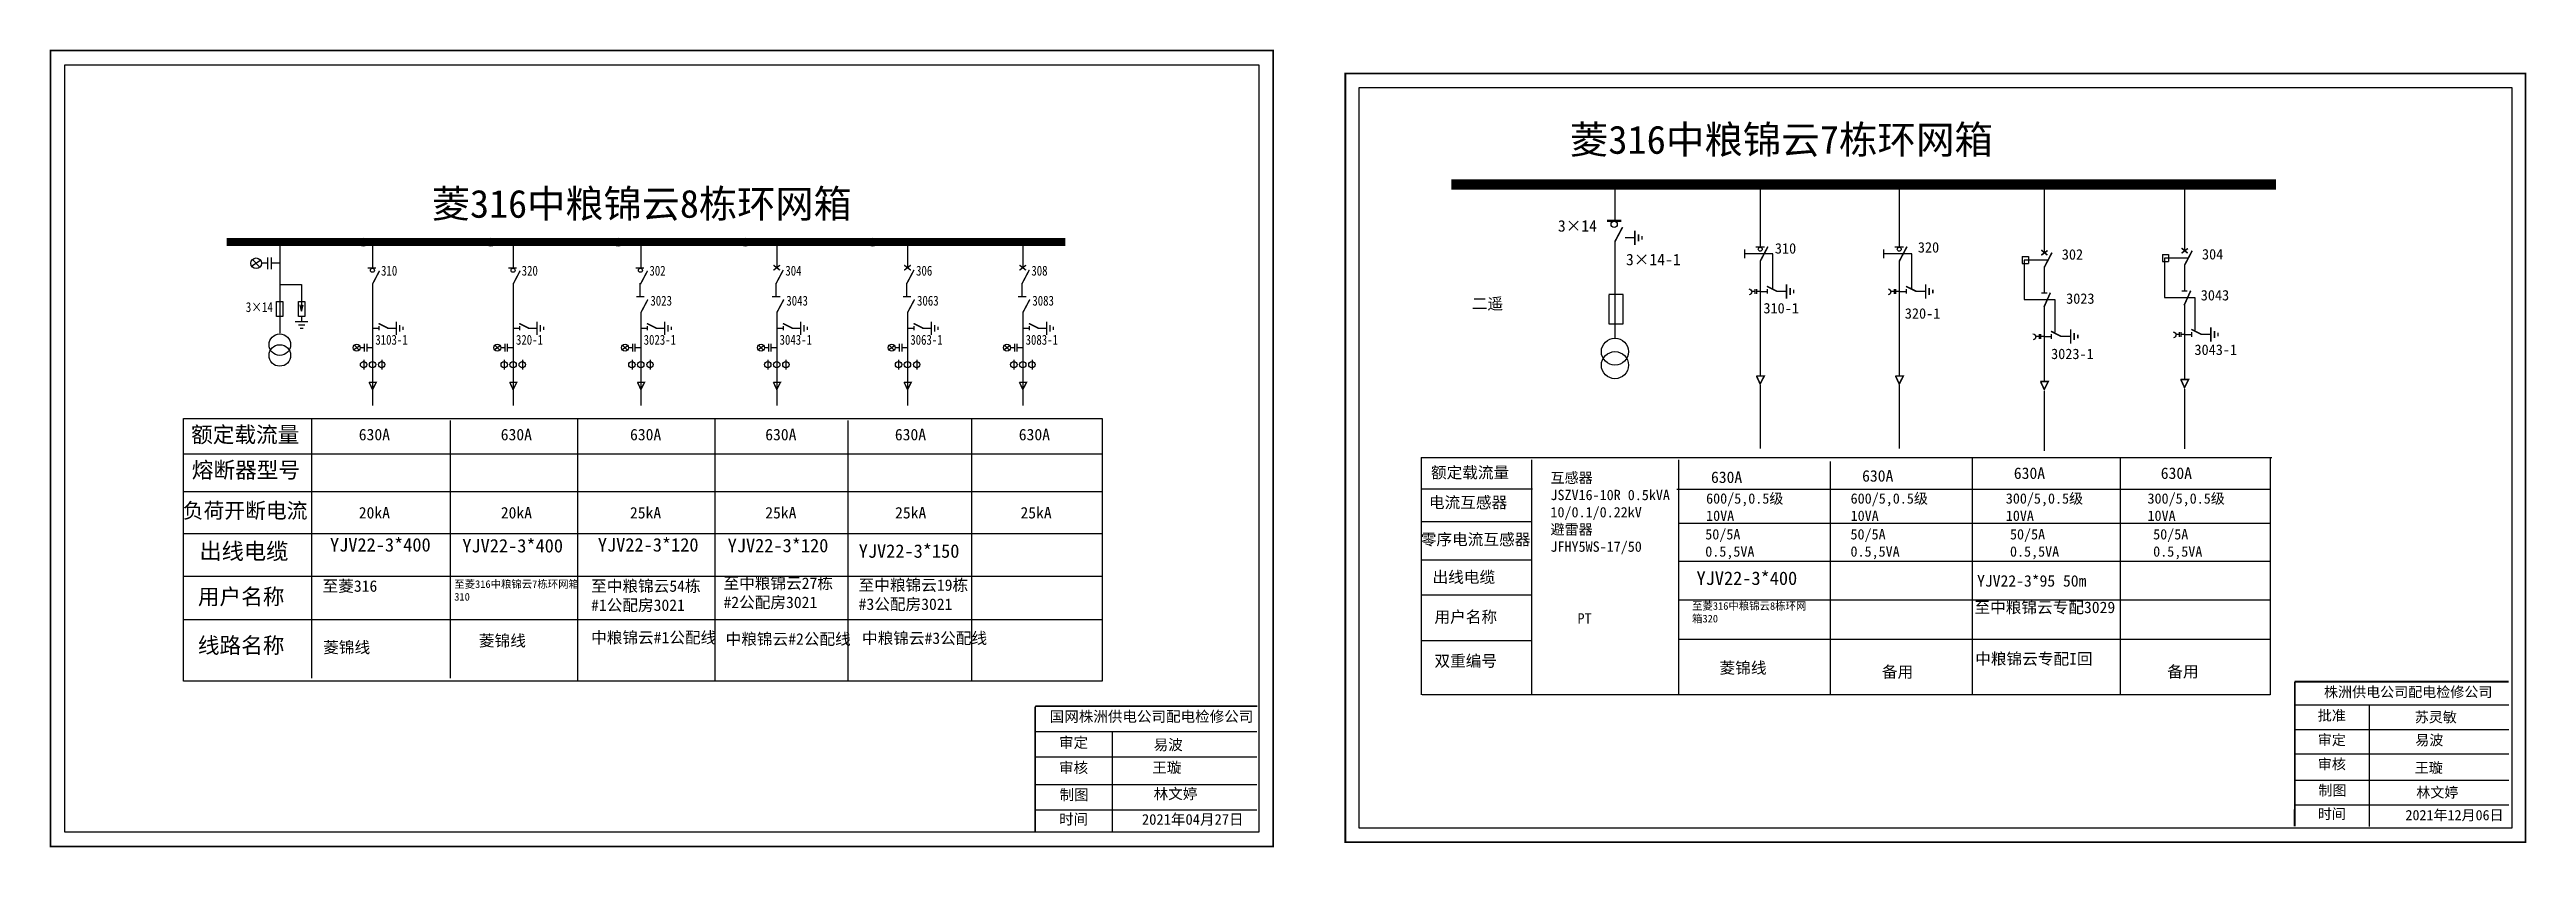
# Model space of a CAD drawing. Header units: millimetres. Extents: x 1328 to 1714, y 1533 to 1657.
import ezdxf

# ---------------------------------------------------------------- set-up
doc = ezdxf.new("R2010")
doc.units = ezdxf.units.MM
doc.linetypes.add('ACAD_ISO02W100', pattern=[15, 12, -3])
doc.linetypes.add('CENTER', pattern=[50.8, 31.75, -6.35, 6.35, -6.35])
doc.layers.add('1', color=7, linetype='Continuous')
doc.layers.add('2', color=7, linetype='Continuous')
doc.styles.add('HZ', font='simkai_0.ttf')
doc.styles.add('STYLE1', font='txt.shx', dxfattribs={"height": 2.6})
doc.styles.add('字体', font='simkai_0.ttf', dxfattribs={"height": 2.5})
doc.styles.add('宋体_txtstyle_0.00_0_0', font='')
doc.styles.add('宋体_txtstyle_1.62_0_0', font='', dxfattribs={"height": 1.624467})
doc.styles.add('宋体_txtstyle_1.79_0_0', font='', dxfattribs={"height": 1.786914})
doc.styles.add('道路名', font='simhei.ttf', dxfattribs={"width": 0.8})
doc.styles.get('宋体_txtstyle_0.00_0_0').set_extended_font_data('宋体')
doc.styles.get('宋体_txtstyle_1.62_0_0').set_extended_font_data('宋体')
doc.styles.get('宋体_txtstyle_1.79_0_0').set_extended_font_data('宋体')

# ---------------------------------------------------------------- blocks, each defined once
blk = doc.blocks.new('JD')
for points in [[(-2, 0.2), (-2, -0.2), (2, 0.2), (2, -0.2)], [(1, -1.2), (1, -0.8), (-1, -1.2), (-1, -0.8)], [(-0.5, -1.8), (-0.5, -2.2), (0.5, -1.8), (0.5, -2.2)]]:
    blk.add_trace(points)

msp = doc.modelspace()

# ---------------------------------------------------------------- linework, layer by layer
at = {"color": 0}
for p, q in [((1571.99, 1635.62), (1571.99, 1630.32)), ((1594.64, 1636.04), (1594.64, 1626.2)), ((1616.29, 1636.04), (1616.29, 1626.2)), ((1638.86, 1635.59), (1638.86, 1625.26)), ((1660.69, 1635.9), (1660.69, 1625.56)), ((1573.6, 1627.64), (1575.11, 1627.64)), ((1378.61, 1626.4), (1378.61, 1622.95)), ((1400.5, 1626.4), (1400.5, 1622.95)), ((1420.38, 1626.4), (1420.38, 1622.95)), ((1441.54, 1626.4), (1441.54, 1622.95)), ((1461.89, 1626.4), (1461.89, 1622.95)), ((1479.84, 1626.4), (1479.84, 1622.95)), ((1572.01, 1627.05), (1572.01, 1612.03)), ((1594.64, 1624.01), (1594.64, 1606.13)), ((1616.29, 1624.01), (1616.29, 1606.13)), ((1635.43, 1624.7), (1636.39, 1624.7)), ((1635.43, 1624.7), (1635.43, 1623.63)), ((1635.43, 1623.63), (1636.39, 1623.63)), ((1636.39, 1624.7), (1636.39, 1623.63)), ((1657.26, 1625.01), (1658.23, 1625.01)), ((1657.26, 1625.01), (1657.26, 1623.93)), ((1657.26, 1623.93), (1658.23, 1623.93)), ((1658.23, 1625.01), (1658.23, 1623.93)), ((1378.61, 1620.45), (1378.61, 1605.17)), ((1400.5, 1620.45), (1400.5, 1605.17)), ((1638.86, 1623.06), (1638.86, 1619.08)), ((1660.69, 1623.37), (1660.69, 1619.38)), ((1420.38, 1615.94), (1420.38, 1605.17)), ((1441.54, 1615.94), (1441.54, 1605.17)), ((1461.89, 1615.94), (1461.89, 1605.17)), ((1479.84, 1615.94), (1479.84, 1605.17)), ((1594.64, 1619.26), (1595.75, 1619.26)), ((1597.2, 1619.29), (1598.72, 1619.29)), ((1616.29, 1619.26), (1617.4, 1619.26)), ((1618.86, 1619.29), (1620.37, 1619.29)), ((1638.86, 1617.08), (1638.86, 1605.32)), ((1660.69, 1617.39), (1660.69, 1605.62)), ((1378.61, 1613.54), (1379.62, 1613.54)), ((1380.94, 1613.56), (1382.32, 1613.56)), ((1400.5, 1613.54), (1401.51, 1613.54)), ((1402.83, 1613.56), (1404.21, 1613.56)), ((1420.38, 1613.54), (1421.39, 1613.54)), ((1422.71, 1613.56), (1424.09, 1613.56)), ((1441.54, 1613.54), (1442.55, 1613.54)), ((1443.87, 1613.56), (1445.25, 1613.56)), ((1461.89, 1613.54), (1462.9, 1613.54)), ((1464.23, 1613.56), (1465.6, 1613.56)), ((1479.84, 1613.54), (1480.85, 1613.54)), ((1482.17, 1613.56), (1483.55, 1613.56)), ((1638.86, 1612.25), (1639.97, 1612.25)), ((1641.42, 1612.28), (1642.94, 1612.28)), ((1660.69, 1612.56), (1661.81, 1612.56)), ((1663.26, 1612.59), (1664.78, 1612.59)), ((1559.2, 1588.46), (1541.96, 1588.46)), ((1559.13, 1583.39), (1541.89, 1583.39)), ((1559.13, 1577.41), (1541.89, 1577.41)), ((1559.07, 1571.95), (1541.83, 1571.95)), ((1559.13, 1564.85), (1541.89, 1564.85))]:
    msp.add_line(p, q, dxfattribs=at)
at = {"color": 0, "linetype": 'ACAD_ISO02W100'}
for p, q in [((1639.34, 1624.14), (1635.73, 1624.14)), ((1635.73, 1624.14), (1635.73, 1618)), ((1661.18, 1624.45), (1657.57, 1624.45)), ((1657.57, 1624.45), (1657.57, 1618.31)), ((1635.73, 1618), (1640.49, 1618)), ((1640.49, 1618), (1640.49, 1612.94)), ((1657.57, 1618.31), (1662.33, 1618.31)), ((1662.33, 1618.31), (1662.33, 1613.25))]:
    msp.add_line(p, q, dxfattribs=at)
at = {"color": 0, "linetype": 'CENTER'}
for p, q in [((1378.61, 1605.18), (1378.61, 1601.52)), ((1400.5, 1605.18), (1400.5, 1601.52)), ((1420.39, 1605.18), (1420.39, 1601.52)), ((1441.55, 1605.18), (1441.55, 1601.52)), ((1461.9, 1605.18), (1461.9, 1601.52)), ((1479.85, 1605.18), (1479.85, 1601.52)), ((1594.64, 1604.68), (1594.64, 1594.8)), ((1616.29, 1604.68), (1616.29, 1594.8)), ((1638.86, 1603.73), (1638.86, 1594.45)), ((1660.7, 1604.04), (1660.7, 1594.76))]:
    msp.add_line(p, q, dxfattribs=at)
at = {"color": 0, "linetype": 'Continuous'}
for p, q in [((1349.2, 1599.46), (1492.18, 1599.46)), ((1390.69, 1599.16), (1390.69, 1559.03)), ((1410.54, 1599.39), (1410.54, 1558.6)), ((1431.88, 1599.39), (1431.88, 1558.6)), ((1452.61, 1599.15), (1452.61, 1558.59)), ((1471.85, 1599.46), (1471.85, 1558.59)), ((1492.18, 1599.46), (1492.18, 1558.59)), ((1541.85, 1593.43), (1674.28, 1593.43)), ((1541.92, 1556.47), (1541.92, 1593.43)), ((1559.04, 1593.03), (1559.04, 1556.48)), ((1581.93, 1593.03), (1581.93, 1556.48)), ((1605.51, 1592.78), (1605.51, 1556.5)), ((1627.65, 1593.36), (1627.65, 1556.48)), ((1650.68, 1593.36), (1650.68, 1556.48)), ((1674.02, 1593.33), (1674.02, 1556.46)), ((1581.65, 1588.49), (1674.02, 1588.49)), ((1581.93, 1583.18), (1674.02, 1583.18)), ((1581.93, 1577.25), (1674.02, 1577.25)), ((1581.93, 1571.24), (1674.02, 1571.24)), ((1581.93, 1565.13), (1674.02, 1565.13)), ((1481.78, 1554.67), (1516.29, 1554.67)), ((1674.02, 1556.47), (1542.04, 1556.47)), ((1677.87, 1554.88), (1711.18, 1554.88)), ((1689.43, 1554.88), (1689.43, 1535.94)), ((1481.78, 1550.73), (1516.29, 1550.73)), ((1493.76, 1550.71), (1493.76, 1535.05)), ((1677.87, 1551.08), (1711.18, 1551.08)), ((1481.78, 1546.8), (1516.29, 1546.8)), ((1677.87, 1547.29), (1711.18, 1547.29)), ((1481.78, 1542.51), (1516.29, 1542.51)), ((1677.87, 1543.15), (1711.18, 1543.15)), ((1481.78, 1538.58), (1516.29, 1538.58)), ((1677.87, 1539.35), (1711.18, 1539.35))]:
    msp.add_line(p, q, dxfattribs=at)
at = {"linetype": 'Continuous'}
for p, q in [((1349.2, 1558.59), (1349.2, 1599.46)), ((1369.1, 1599.45), (1369.1, 1559.05)), ((1349.2, 1594), (1492.18, 1594)), ((1349.2, 1588.13), (1492.18, 1588.13)), ((1349.2, 1581.57), (1492.18, 1581.57)), ((1349.2, 1574.93), (1492.18, 1574.93)), ((1349.2, 1568.17), (1492.18, 1568.17)), ((1492.18, 1558.59), (1349.2, 1558.59))]:
    msp.add_line(p, q, dxfattribs=at)
at = {"color": 0, "linetype": 'Continuous'}
for points, const_width in [([(1328.47, 1656.78), (1518.82, 1656.78), (1518.82, 1532.84), (1328.47, 1532.84)], 0.277), ([(1530.06, 1653.17), (1713.8, 1653.17), (1713.8, 1533.54), (1530.06, 1533.54)], 0.267)]:
    msp.add_lwpolyline(points, close=True, dxfattribs=dict(at, const_width=const_width))
for points in [[(1330.71, 1654.54), (1516.58, 1654.54), (1516.58, 1535.08), (1330.71, 1535.08)], [(1532.22, 1651.01), (1711.64, 1651.01), (1711.64, 1535.7), (1532.22, 1535.7)]]:
    msp.add_lwpolyline(points, close=True, dxfattribs=at)
at = {"color": 0}
for points, const_width in [([(1546.55, 1635.92), (1674.93, 1635.92)], 1.61), ([(1570.78, 1630.25), (1573.03, 1630.25)], 0.383), ([(1572.01, 1626.99), (1573.22, 1629.27)], 0.241), ([(1593.92, 1626.17), (1595.35, 1626.17)], 0.241), ([(1594.64, 1623.95), (1595.84, 1626.23)], 0.241), ([(1615.58, 1626.17), (1617, 1626.17)], 0.241), ([(1616.29, 1623.95), (1617.49, 1626.23)], 0.241), ([(1638.4, 1624.9), (1639.38, 1625.63)], 0.241), ([(1638.41, 1625.7), (1639.35, 1624.92)], 0.241), ([(1638.86, 1623), (1640.06, 1625.29)], 0.241), ([(1660.24, 1625.21), (1661.22, 1625.94)], 0.241), ([(1660.24, 1626.01), (1661.19, 1625.22)], 0.241), ([(1660.69, 1623.31), (1661.9, 1625.6)], 0.241), ([(1595.69, 1620.06), (1597.3, 1619.26)], 0.241), ([(1595.75, 1619.63), (1595.75, 1618.89)], 0.241), ([(1617.34, 1620.06), (1618.95, 1619.26)], 0.241), ([(1617.4, 1619.63), (1617.4, 1618.89)], 0.241), ([(1638.43, 1619.01), (1639.32, 1619.01)], 0.241), ([(1638.81, 1616.79), (1639.82, 1619.07)], 0.241), ([(1660.26, 1619.32), (1661.16, 1619.32)], 0.241), ([(1660.64, 1617.1), (1661.66, 1619.37)], 0.241), ([(1639.91, 1613.06), (1641.52, 1612.25)], 0.241), ([(1639.97, 1612.62), (1639.97, 1611.88)], 0.241), ([(1661.75, 1613.36), (1663.35, 1612.56)], 0.241), ([(1661.81, 1612.93), (1661.81, 1612.19)], 0.241), ([(1594.04, 1606.09), (1595.27, 1606.09), (1594.64, 1604.85), (1594.06, 1606.11)], 0.241), ([(1615.7, 1606.09), (1616.92, 1606.09), (1616.29, 1604.85), (1615.71, 1606.11)], 0.241), ([(1638.27, 1605.24), (1639.49, 1605.24), (1638.86, 1604), (1638.28, 1605.26)], 0.241), ([(1660.1, 1605.55), (1661.33, 1605.55), (1660.7, 1604.3), (1660.12, 1605.57)], 0.241)]:
    msp.add_lwpolyline(points, dxfattribs=dict(at, const_width=const_width))
for points, format in [([(1355.89, 1626.95, 1.23, 1.23, 0), (1486.49, 1626.96, 1.23, 1.23, 0)], "xyseb"), ([(1442.05, 1623.35, 0.219, 0.219, 0), (1441.03, 1622.56, 0.219, 0.219, 0)], "xyseb"), ([(1441.03, 1623.35, 0.219, 0.219, 0), (1442.05, 1622.56, 0.219, 0.219, 0)], "xyseb"), ([(1462.41, 1623.35, 0.219, 0.219, 0), (1461.38, 1622.56, 0.219, 0.219, 0)], "xyseb"), ([(1461.38, 1623.35, 0.219, 0.219, 0), (1462.41, 1622.56, 0.219, 0.219, 0)], "xyseb"), ([(1480.35, 1623.35, 0.219, 0.219, 0), (1479.33, 1622.56, 0.219, 0.219, 0)], "xyseb"), ([(1479.33, 1623.35, 0.219, 0.219, 0), (1480.35, 1622.56, 0.219, 0.219, 0)], "xyseb"), ([(1377.88, 1622.91, 0.219, 0.219, 0), (1379.17, 1622.91, 0.219, 0.219, 0)], "xyseb"), ([(1378.61, 1620.4, 0.219, 0.219, 0), (1379.7, 1622.48, 0.219, 0.219, 0)], "xyseb"), ([(1399.77, 1622.91, 0.219, 0.219, 0), (1401.06, 1622.91, 0.219, 0.219, 0)], "xyseb"), ([(1400.5, 1620.4, 0.219, 0.219, 0), (1401.59, 1622.48, 0.219, 0.219, 0)], "xyseb"), ([(1419.6, 1622.91, 0.219, 0.219, 0), (1420.9, 1622.91, 0.219, 0.219, 0)], "xyseb"), ([(1420.33, 1620.4, 0.219, 0.219, 0), (1421.43, 1622.48, 0.219, 0.219, 0)], "xyseb"), ([(1441.46, 1620.53, 0.219, 0.219, 0), (1442.56, 1622.61, 0.219, 0.219, 0)], "xyseb"), ([(1461.81, 1620.53, 0.219, 0.219, 0), (1462.91, 1622.61, 0.219, 0.219, 0)], "xyseb"), ([(1479.76, 1620.53, 0.219, 0.219, 0), (1480.86, 1622.61, 0.219, 0.219, 0)], "xyseb"), ([(1592.88, 1619.68, -0.877934), (1592.9, 1618.71)], "xyb"), ([(1614.54, 1619.68, -0.877934), (1614.56, 1618.71)], "xyb"), ([(1419.66, 1618.45, 0.219, 0.219, 0), (1420.95, 1618.45, 0.219, 0.219, 0)], "xyseb"), ([(1420.38, 1615.94, 0.219, 0.219, 0), (1421.48, 1618.01, 0.219, 0.219, 0)], "xyseb"), ([(1440.82, 1618.45, 0.219, 0.219, 0), (1442.11, 1618.45, 0.219, 0.219, 0)], "xyseb"), ([(1441.54, 1615.94, 0.219, 0.219, 0), (1442.64, 1618.01, 0.219, 0.219, 0)], "xyseb"), ([(1461.17, 1618.45, 0.219, 0.219, 0), (1462.46, 1618.45, 0.219, 0.219, 0)], "xyseb"), ([(1461.89, 1615.94, 0.219, 0.219, 0), (1462.99, 1618.01, 0.219, 0.219, 0)], "xyseb"), ([(1479.11, 1618.45, 0.219, 0.219, 0), (1480.41, 1618.45, 0.219, 0.219, 0)], "xyseb"), ([(1479.84, 1615.94, 0.219, 0.219, 0), (1480.94, 1618.01, 0.219, 0.219, 0)], "xyseb"), ([(1379.56, 1614.27, 0.219, 0.219, 0), (1381.03, 1613.54, 0.219, 0.219, 0)], "xyseb"), ([(1379.62, 1613.87, 0.219, 0.219, 0), (1379.62, 1613.2, 0.219, 0.219, 0)], "xyseb"), ([(1401.45, 1614.27, 0.219, 0.219, 0), (1402.91, 1613.54, 0.219, 0.219, 0)], "xyseb"), ([(1401.51, 1613.87, 0.219, 0.219, 0), (1401.51, 1613.2, 0.219, 0.219, 0)], "xyseb"), ([(1421.34, 1614.27, 0.219, 0.219, 0), (1422.8, 1613.54, 0.219, 0.219, 0)], "xyseb"), ([(1421.39, 1613.87, 0.219, 0.219, 0), (1421.39, 1613.2, 0.219, 0.219, 0)], "xyseb"), ([(1442.5, 1614.27, 0.219, 0.219, 0), (1443.96, 1613.54, 0.219, 0.219, 0)], "xyseb"), ([(1442.55, 1613.87, 0.219, 0.219, 0), (1442.55, 1613.2, 0.219, 0.219, 0)], "xyseb"), ([(1462.85, 1614.27, 0.219, 0.219, 0), (1464.31, 1613.54, 0.219, 0.219, 0)], "xyseb"), ([(1462.9, 1613.87, 0.219, 0.219, 0), (1462.9, 1613.2, 0.219, 0.219, 0)], "xyseb"), ([(1480.8, 1614.27, 0.219, 0.219, 0), (1482.26, 1613.54, 0.219, 0.219, 0)], "xyseb"), ([(1480.85, 1613.87, 0.219, 0.219, 0), (1480.85, 1613.2, 0.219, 0.219, 0)], "xyseb"), ([(1637.11, 1612.68, -0.877934), (1637.12, 1611.7)], "xyb"), ([(1658.94, 1612.98, -0.877934), (1658.96, 1612.01)], "xyb"), ([(1378.07, 1605.11, 0.219, 0.219, 0), (1379.19, 1605.11, 0.219, 0.219, 0), (1378.61, 1603.98, 0.219, 0.219, 0), (1378.08, 1605.13, 0.219, 0.219, 0)], "xyseb"), ([(1399.96, 1605.11, 0.219, 0.219, 0), (1401.07, 1605.11, 0.219, 0.219, 0), (1400.5, 1603.98, 0.219, 0.219, 0), (1399.97, 1605.13, 0.219, 0.219, 0)], "xyseb"), ([(1419.84, 1605.11, 0.219, 0.219, 0), (1420.96, 1605.11, 0.219, 0.219, 0), (1420.39, 1603.98, 0.219, 0.219, 0), (1419.86, 1605.13, 0.219, 0.219, 0)], "xyseb"), ([(1441, 1605.11, 0.219, 0.219, 0), (1442.12, 1605.11, 0.219, 0.219, 0), (1441.55, 1603.98, 0.219, 0.219, 0), (1441.02, 1605.13, 0.219, 0.219, 0)], "xyseb"), ([(1461.35, 1605.11, 0.219, 0.219, 0), (1462.47, 1605.11, 0.219, 0.219, 0), (1461.9, 1603.98, 0.219, 0.219, 0), (1461.37, 1605.13, 0.219, 0.219, 0)], "xyseb"), ([(1479.3, 1605.11, 0.219, 0.219, 0), (1480.42, 1605.11, 0.219, 0.219, 0), (1479.85, 1603.98, 0.219, 0.219, 0), (1479.32, 1605.13, 0.219, 0.219, 0)], "xyseb")]:
    msp.add_lwpolyline(points, format=format, dxfattribs=at)
for points in [[(1592.2, 1625.81), (1592.2, 1624.46)], [(1613.86, 1625.81), (1613.86, 1624.46)], [(1593.82, 1619.61), (1593.82, 1618.88)], [(1594.05, 1619.61), (1594.05, 1618.88)], [(1615.48, 1619.61), (1615.48, 1618.88)], [(1615.7, 1619.61), (1615.7, 1618.88)], [(1571.06, 1618.73), (1571.06, 1614.22), (1573.29, 1614.22), (1573.29, 1618.78), (1571.06, 1618.78)], [(1593.82, 1619.27), (1593.32, 1619.27)], [(1594.63, 1619.27), (1594.05, 1619.27)], [(1615.48, 1619.27), (1614.97, 1619.27)], [(1616.29, 1619.27), (1615.7, 1619.27)], [(1638.05, 1612.26), (1637.54, 1612.26)], [(1638.05, 1612.6), (1638.05, 1611.87)], [(1638.27, 1612.6), (1638.27, 1611.87)], [(1638.86, 1612.26), (1638.27, 1612.26)], [(1659.88, 1612.57), (1659.37, 1612.57)], [(1659.88, 1612.91), (1659.88, 1612.17)], [(1660.11, 1612.91), (1660.11, 1612.17)], [(1660.69, 1612.57), (1660.11, 1612.57)]]:
    msp.add_lwpolyline(points, dxfattribs=at)
at = {"color": 0, "linetype": 'ACAD_ISO02W100'}
for points in [[(1596.61, 1619.64), (1596.61, 1625.13), (1592.2, 1625.13)], [(1618.27, 1619.64), (1618.27, 1625.13), (1613.86, 1625.13)]]:
    msp.add_lwpolyline(points, dxfattribs=at)
at = {"color": 0, "linetype": 'Continuous'}
for points, const_width in [([(1677.87, 1558.51), (1677.85, 1536.01)], 0.267), ([(1677.87, 1558.51), (1711.18, 1558.51)], 0.267), ([(1481.78, 1554.62), (1481.76, 1535.11)], 0.277), ([(1481.86, 1554.69), (1516.38, 1554.69)], 0.277)]:
    msp.add_lwpolyline(points, dxfattribs=dict(at, const_width=const_width))
at = {"color": 0}
for centre, radius in [((1377.2, 1626.94), 0.611), ((1397.03, 1626.94), 0.611), ((1416.85, 1626.94), 0.611), ((1436.67, 1626.94), 0.611), ((1456.49, 1626.94), 0.611), ((1571.91, 1629.71), 0.49), ((1594.64, 1625.83), 0.309), ((1616.29, 1625.83), 0.309), ((1378.6, 1622.55), 0.316), ((1400.49, 1622.55), 0.316), ((1420.32, 1622.55), 0.316)]:
    msp.add_circle(centre, radius, dxfattribs=at)
for points in [[(1366.55, 1614.64), (1366.55, 1614.44), (1368.59, 1614.64), (1368.59, 1614.44)], [(1368.08, 1613.93), (1368.08, 1614.13), (1367.06, 1613.93), (1367.06, 1614.13)], [(1367.32, 1613.62), (1367.32, 1613.42), (1367.83, 1613.62), (1367.83, 1613.42)], [(1382.23, 1612.5), (1382.44, 1612.5), (1382.23, 1614.55), (1382.44, 1614.55)], [(1382.95, 1614.04), (1382.75, 1614.04), (1382.95, 1613.01), (1382.75, 1613.01)], [(1383.26, 1613.27), (1383.46, 1613.27), (1383.26, 1613.78), (1383.46, 1613.78)], [(1404.12, 1612.5), (1404.33, 1612.5), (1404.12, 1614.55), (1404.33, 1614.55)], [(1404.84, 1614.04), (1404.63, 1614.04), (1404.84, 1613.01), (1404.63, 1613.01)], [(1405.15, 1613.27), (1405.35, 1613.27), (1405.15, 1613.78), (1405.35, 1613.78)], [(1424.01, 1612.5), (1424.21, 1612.5), (1424.01, 1614.55), (1424.21, 1614.55)], [(1424.72, 1614.04), (1424.52, 1614.04), (1424.72, 1613.01), (1424.52, 1613.01)], [(1425.03, 1613.27), (1425.23, 1613.27), (1425.03, 1613.78), (1425.23, 1613.78)], [(1445.17, 1612.5), (1445.37, 1612.5), (1445.17, 1614.55), (1445.37, 1614.55)], [(1445.88, 1614.04), (1445.68, 1614.04), (1445.88, 1613.01), (1445.68, 1613.01)], [(1446.19, 1613.27), (1446.4, 1613.27), (1446.19, 1613.78), (1446.4, 1613.78)], [(1465.52, 1612.5), (1465.72, 1612.5), (1465.52, 1614.55), (1465.72, 1614.55)], [(1466.24, 1614.04), (1466.03, 1614.04), (1466.24, 1613.01), (1466.03, 1613.01)], [(1466.54, 1613.27), (1466.75, 1613.27), (1466.54, 1613.78), (1466.75, 1613.78)], [(1483.47, 1612.5), (1483.67, 1612.5), (1483.47, 1614.55), (1483.67, 1614.55)], [(1484.18, 1614.04), (1483.98, 1614.04), (1484.18, 1613.01), (1483.98, 1613.01)], [(1484.49, 1613.27), (1484.69, 1613.27), (1484.49, 1613.78), (1484.69, 1613.78)]]:
    msp.add_trace(points, dxfattribs=at)
at = {"layer": '1', "color": 0}
for p, q in [((1361.18, 1624.1), (1359.8, 1623.17)), ((1361.08, 1623.05), (1359.93, 1624.25)), ((1362.24, 1623.64), (1361.32, 1623.64)), ((1362.24, 1624.54), (1362.24, 1622.74)), ((1362.81, 1624.54), (1362.81, 1622.74)), ((1364.18, 1623.64), (1362.81, 1623.64)), ((1364.18, 1626.95), (1364.18, 1612.75)), ((1364.18, 1620.34), (1367.58, 1620.34)), ((1367.58, 1620.34), (1367.58, 1616.19)), ((1420.3, 1618.45), (1420.3, 1620.53)), ((1441.46, 1618.45), (1441.46, 1620.53)), ((1461.81, 1618.45), (1461.81, 1620.53)), ((1479.76, 1618.45), (1479.76, 1620.53)), ((1367.58, 1616.19), (1367.36, 1617.19)), ((1367.58, 1616.19), (1367.8, 1617.19)), ((1367.57, 1615.35), (1367.57, 1614.64)), ((1376.61, 1610.81), (1375.69, 1610.19)), ((1376.54, 1610.11), (1375.78, 1610.91)), ((1377.31, 1610.5), (1376.71, 1610.5)), ((1377.24, 1608.61), (1377.24, 1607.12)), ((1377.31, 1611.1), (1377.31, 1609.9)), ((1377.7, 1611.1), (1377.7, 1609.9)), ((1378.61, 1610.5), (1377.7, 1610.5)), ((1380.05, 1608.61), (1380.05, 1607.12)), ((1398.5, 1610.81), (1397.58, 1610.19)), ((1398.43, 1610.11), (1397.67, 1610.91)), ((1399.2, 1610.5), (1398.59, 1610.5)), ((1399.12, 1608.61), (1399.12, 1607.12)), ((1399.2, 1611.1), (1399.2, 1609.9)), ((1399.59, 1611.1), (1399.59, 1609.9)), ((1400.5, 1610.5), (1399.59, 1610.5)), ((1401.94, 1608.61), (1401.94, 1607.12)), ((1418.38, 1610.81), (1417.47, 1610.19)), ((1418.32, 1610.11), (1417.55, 1610.91)), ((1419.09, 1610.5), (1418.48, 1610.5)), ((1419.01, 1608.61), (1419.01, 1607.12)), ((1419.09, 1611.1), (1419.09, 1609.9)), ((1419.47, 1611.1), (1419.47, 1609.9)), ((1420.38, 1610.5), (1419.47, 1610.5)), ((1421.82, 1608.61), (1421.82, 1607.12)), ((1439.54, 1610.81), (1438.63, 1610.19)), ((1439.48, 1610.11), (1438.71, 1610.91)), ((1440.25, 1610.5), (1439.64, 1610.5)), ((1440.17, 1608.61), (1440.17, 1607.12)), ((1440.25, 1611.1), (1440.25, 1609.9)), ((1440.63, 1611.1), (1440.63, 1609.9)), ((1441.54, 1610.5), (1440.63, 1610.5)), ((1442.98, 1608.61), (1442.98, 1607.12)), ((1459.89, 1610.81), (1458.98, 1610.19)), ((1459.83, 1610.11), (1459.06, 1610.91)), ((1460.6, 1610.5), (1459.99, 1610.5)), ((1460.52, 1608.61), (1460.52, 1607.12)), ((1460.6, 1611.1), (1460.6, 1609.9)), ((1460.99, 1611.1), (1460.99, 1609.9)), ((1461.89, 1610.5), (1460.99, 1610.5)), ((1463.33, 1608.61), (1463.33, 1607.12)), ((1477.84, 1610.81), (1476.93, 1610.19)), ((1477.78, 1610.11), (1477.01, 1610.91)), ((1478.55, 1610.5), (1477.94, 1610.5)), ((1478.47, 1608.61), (1478.47, 1607.12)), ((1478.55, 1611.1), (1478.55, 1609.9)), ((1478.93, 1611.1), (1478.93, 1609.9)), ((1479.84, 1610.5), (1478.93, 1610.5)), ((1481.28, 1608.61), (1481.28, 1607.12))]:
    msp.add_line(p, q, dxfattribs=at)
for centre, radius in [((1360.49, 1623.64), 0.83), ((1364.18, 1610.97), 1.67), ((1364.18, 1609.29), 1.67), ((1376.15, 1610.5), 0.553), ((1377.22, 1607.87), 0.494), ((1378.61, 1607.87), 0.494), ((1380.03, 1607.87), 0.494), ((1398.04, 1610.5), 0.553), ((1399.11, 1607.87), 0.494), ((1400.5, 1607.87), 0.494), ((1401.92, 1607.87), 0.494), ((1417.92, 1610.5), 0.553), ((1418.99, 1607.87), 0.494), ((1420.38, 1607.87), 0.494), ((1421.8, 1607.87), 0.494), ((1439.09, 1610.5), 0.553), ((1440.15, 1607.87), 0.494), ((1441.54, 1607.87), 0.494), ((1442.96, 1607.87), 0.494), ((1459.44, 1610.5), 0.553), ((1460.5, 1607.87), 0.494), ((1461.89, 1607.87), 0.494), ((1463.32, 1607.87), 0.494), ((1477.38, 1610.5), 0.553), ((1478.45, 1607.87), 0.494), ((1479.84, 1607.87), 0.494), ((1481.26, 1607.87), 0.494)]:
    msp.add_circle(centre, radius, dxfattribs=at)
at = {"layer": '2', "color": 0}
for points in [[(1363.66, 1617.69), (1364.66, 1617.69), (1364.66, 1615.35), (1363.66, 1615.35)], [(1367.07, 1617.69), (1368.07, 1617.69), (1368.07, 1615.35), (1367.07, 1615.35)]]:
    msp.add_lwpolyline(points, close=True, dxfattribs=at)
for centre in [(1572.03, 1609.89), (1572.03, 1607.78)]:
    msp.add_circle(centre, 2.11, dxfattribs=at)

# ---------------------------------------------------------------- block references
at = {"color": 0, "xscale": 0.5628779452209756, "yscale": 0.5628779452209756, "zscale": 0.5628779452210185, "rotation": 90}
for p in [(1575.13, 1627.6), (1598.74, 1619.25), (1620.39, 1619.25), (1642.96, 1612.24), (1664.8, 1612.55)]:
    msp.add_blockref('JD', p, dxfattribs=at)

# ---------------------------------------------------------------- texts
at = {"color": 0, "linetype": 'Continuous'}
for s, height, style, p in [('3×14', 1.787, '宋体_txtstyle_1.79_0_0', (1563.15, 1628.57)), ('3×14-1', 1.787, '宋体_txtstyle_1.79_0_0', (1573.75, 1623.33)), ('310', 1.624, '宋体_txtstyle_1.62_0_0', (1596.93, 1625.15)), ('320', 1.624, '宋体_txtstyle_1.62_0_0', (1619.19, 1625.31)), ('302', 1.624, '宋体_txtstyle_1.62_0_0', (1641.6, 1624.21)), ('304', 1.624, '宋体_txtstyle_1.62_0_0', (1663.42, 1624.24)), ('310-1', 1.624, '宋体_txtstyle_1.62_0_0', (1595.14, 1615.84)), ('320-1', 1.624, '宋体_txtstyle_1.62_0_0', (1617.16, 1615.02)), ('3023', 1.624, '宋体_txtstyle_1.62_0_0', (1642.27, 1617.34)), ('3043', 1.624, '宋体_txtstyle_1.62_0_0', (1663.23, 1617.86)), ('3023-1', 1.624, '宋体_txtstyle_1.62_0_0', (1639.93, 1608.73)), ('3043-1', 1.624, '宋体_txtstyle_1.62_0_0', (1662.25, 1609.37))]:
    msp.add_text(s, height=height, dxfattribs=dict(at, style=style)).set_placement(p)
at = {"color": 0, "linetype": 'Continuous', "style": '道路名', "width": 0.8}
for s, p in [('310', (1379.94, 1621.72)), ('320', (1401.83, 1621.72)), ('302', (1421.72, 1621.72)), ('304', (1442.88, 1621.72)), ('306', (1463.23, 1621.72)), ('308', (1481.18, 1621.72)), ('3×14', (1358.89, 1616.05)), ('3023', (1421.87, 1617.05)), ('3043', (1443.03, 1617.05)), ('3063', (1463.38, 1617.05)), ('3083', (1481.33, 1617.05)), ('3103-1', (1379.05, 1610.96)), ('320-1', (1400.94, 1610.96)), ('3023-1', (1420.82, 1610.96)), ('3043-1', (1441.98, 1610.96)), ('3063-1', (1462.33, 1610.96)), ('3083-1', (1480.28, 1610.96))]:
    msp.add_text(s, height=1.543, dxfattribs=at).set_placement(p)
at = {"color": 0, "linetype": 'Continuous', "lineweight": -2, "attachment_point": 1, "style": '宋体_txtstyle_0.00_0_0'}
for s, insert, char_height, width in [('菱316中粮锦云7栋环网箱', (1565, 1645.08), 4.3928, 125.5597), ('{\\fSimSun|b0|i0|c134|p2;二遥}', (1549.74, 1618.25), 1.7869, 28.8074), ('{\\fSimSun|b0|i0|c134|p2;额定载流量}', (1543.38, 1591.96), 1.7869, 28.8074), ('\\A1;{\\fSimSun|b0|i0|c134|p2;互感器\\PJSZV16-10R 0.5kVA\\P10/0.1/0.22kV\\P避雷器\\PJFHY5WS-17/50}', (1561.99, 1591.06), 1.6082, 29.6547), ('{\\fSimSun|b0|i0|c134|p2;630A}', (1586.98, 1591.23), 1.7869, 28.8074), ('{\\fSimSun|b0|i0|c134|p2;630A}', (1610.51, 1591.44), 1.7869, 28.8074), ('{\\fSimSun|b0|i0|c134|p2;630A}', (1634.13, 1591.86), 1.7869, 28.8074), ('{\\fSimSun|b0|i0|c134|p2;630A}', (1657, 1591.86), 1.7869, 28.8074), ('{\\fSimSun|b0|i0|c134|p2;电流互感器}', (1543.07, 1587.31), 1.7869, 28.8074), ('\\A1;{\\fSimSun|b0|i0|c134|p2;600/5,0.5级\\P10VA}', (1586.22, 1587.83), 1.6082, 29.6547), ('\\A1;{\\fSimSun|b0|i0|c134|p2;600/5,0.5级\\P10VA}', (1608.72, 1587.83), 1.6082, 29.6547), ('\\A1;{\\fSimSun|b0|i0|c134|p2;300/5,0.5级\\P10VA}', (1632.88, 1587.83), 1.6082, 29.6547), ('\\A1;{\\fSimSun|b0|i0|c134|p2;300/5,0.5级\\P10VA}', (1654.94, 1587.83), 1.6082, 29.6547), ('{\\fSimSun|b0|i0|c134|p2;零序电流互感器}', (1541.8, 1581.55), 1.7869, 28.8074), ('{\\fSimSun|b0|i0|c134|p2;50/5A\\P0.5,5VA}', (1586.09, 1582.26), 1.6082, 28.8074), ('{\\fSimSun|b0|i0|c134|p2;50/5A\\P0.5,5VA}', (1608.7, 1582.26), 1.6082, 28.8074), ('{\\fSimSun|b0|i0|c134|p2;50/5A\\P0.5,5VA}', (1633.53, 1582.26), 1.6082, 28.8074), ('{\\fSimSun|b0|i0|c134|p2;50/5A\\P0.5,5VA}', (1655.82, 1582.26), 1.6082, 28.8074), ('{\\fSimSun|b0|i0|c134|p2;出线电缆}', (1543.63, 1575.69), 1.7869, 28.8074), ('YJV22-3*95 50m', (1628.41, 1575.09), 1.7869, 28.8074), ('{\\fSimSun|b0|i0|c134|p2;用户名称}', (1543.93, 1569.49), 1.7869, 28.8074), ('至中粮锦云专配3029', (1627.99, 1570.97), 1.7869, 21.9417), ('{\\fSimSun|b0|i0|c134|p2;PT}', (1566.2, 1569.17), 1.6146, 12.5611), ('{\\fSimSun|b0|i0|c134|p2;双重编号}', (1543.93, 1562.63), 1.7869, 28.8074), ('中粮锦云专配I回', (1628.11, 1562.96), 1.787, 21.9417), ('{\\fSimSun|b0|i0|c134|p2;备用}', (1613.59, 1560.93), 1.7869, 28.8074), ('{\\fSimSun|b0|i0|c134|p2;备用}', (1658.02, 1560.97), 1.7869, 28.8074), ('{\\fSimSun|b0|i0|c134|p2;株洲供电公司配电检修公司}', (1682.41, 1557.71), 1.6025, 43.8107), ('{\\fKaiTi_GB2312|b0|i0|c134|p49;批准}', (1681.44, 1554.05), 1.6025, 12.5322), ('{\\fSimSun|b0|i0|c134|p2;苏灵敏}', (1696.54, 1553.79), 1.6025, 12.5322), ('\\f\uffbfﾬￌﾣﾤ_GB2312|b0|i0|c134|p49;审定', (1681.44, 1550.25), 1.6025, 12.5322), ('{\\fSimSun|b0|i0|c134|p2;易波}', (1696.62, 1550.22), 1.6025, 12.5322), ('\\f\uffbfﾬￌﾣﾤ_GB2312|b0|i0|c134|p49;审核', (1681.44, 1546.48), 1.6025, 12.5322), ('\\f\uffbfﾬￌﾣﾤ_GB2312|b0|i0|c134|p49;制图', (1681.53, 1542.4), 1.6025, 12.5322), ('王璇', (1696.54, 1545.92), 1.602, 12.5322), ('\\f\uffbfﾬￌﾣﾤ_GB2312|b0|i0|c134|p49;时间', (1681.44, 1538.73), 1.6025, 12.5322), ('2021年12月06日', (1695.1, 1538.54), 1.6025, 23.44), ('{\\fSimSun|b0|i0|c134|p2;林文婷}', (1696.78, 1542.07), 1.6025, 12.5322)]:
    msp.add_mtext(s, dxfattribs=dict(at, insert=insert, char_height=char_height, width=width))
at = {"color": 0, "insert": (1387.84, 1635.09), "char_height": 4.3592, "width": 631.2036, "attachment_point": 1}
msp.add_mtext('{\\fSimSun|b0|i0|c134|p2;菱316中粮锦云8栋环网箱}', dxfattribs=at)
at = {"linetype": 'Continuous', "attachment_point": 1}
for s, insert, char_height, width, style in [('{\\fSimSun|b0|i0|c134|p2;额定载流量}', (1350.37, 1598.21), 2.4705, 19.0226, 'HZ'), ('{\\fSimSun|b0|i0|c134|p6;630A}', (1376.47, 1597.87), 1.7858, 20.3223, 'STYLE1'), ('{\\fSimSun|b0|i0|c134|p6;630A}', (1398.57, 1597.87), 1.7858, 20.3223, 'STYLE1'), ('{\\fSimSun|b0|i0|c134|p6;630A}', (1418.7, 1597.87), 1.7858, 20.3223, 'STYLE1'), ('{\\fSimSun|b0|i0|c134|p6;630A}', (1439.75, 1597.87), 1.7858, 20.3223, 'STYLE1'), ('{\\fSimSun|b0|i0|c134|p6;630A}', (1459.93, 1597.87), 1.7858, 20.3223, 'STYLE1'), ('{\\fSimSun|b0|i0|c134|p6;630A}', (1479.22, 1597.87), 1.7858, 20.3223, 'STYLE1'), ('{\\fSimSun|b0|i0|c134|p2;熔断器型号}', (1350.47, 1592.7), 2.4705, 19.7301, 'HZ'), ('{\\fSimSun|b0|i0|c134|p2;\\H0.96x;负荷开断电流}', (1349.07, 1586.33), 2.4705, 22.5905, 'HZ'), ('{\\fSimSun|b0|i0|c134|p6;20kA}', (1376.47, 1585.7), 1.7858, 20.3223, 'STYLE1'), ('{\\fSimSun|b0|i0|c134|p6;20kA}', (1398.58, 1585.7), 1.7858, 20.3223, 'STYLE1'), ('{\\fSimSun|b0|i0|c134|p6;25kA}', (1418.69, 1585.7), 1.7858, 20.3223, 'STYLE1'), ('{\\fSimSun|b0|i0|c134|p6;25kA}', (1439.75, 1585.7), 1.7858, 20.3223, 'STYLE1'), ('{\\fSimSun|b0|i0|c134|p6;25kA}', (1459.96, 1585.7), 1.7858, 20.3223, 'STYLE1'), ('{\\fSimSun|b0|i0|c134|p6;25kA}', (1479.48, 1585.7), 1.7858, 20.3223, 'STYLE1'), ('{\\fSimSun|b0|i0|c134|p2;YJV22-3*400}', (1371.99, 1580.86), 2.0946, 16.8424, 'STYLE1'), ('{\\fSimSun|b0|i0|c134|p2;YJV22-3*120}', (1413.69, 1580.86), 2.0946, 16.8424, 'STYLE1'), ('{\\fSimSun|b0|i0|c134|p2;出线电缆}', (1351.66, 1580.09), 2.5386, 17.3066, 'HZ'), ('{\\fSimSun|b0|i0|c134|p2;YJV22-3*400}', (1392.59, 1580.72), 2.0946, 16.8424, 'STYLE1'), ('{\\fSimSun|b0|i0|c134|p2;YJV22-3*120}', (1433.9, 1580.75), 2.0946, 16.8424, 'STYLE1'), ('{\\fSimSun|b0|i0|c134|p2;YJV22-3*150}', (1454.3, 1579.89), 2.0946, 16.8424, 'STYLE1'), ('{\\fSimSun|b0|i0|c134|p2;用户名称}', (1351.42, 1572.99), 2.4705, 16.8424, 'HZ'), ('{\\fSimSun|b0|i0|c134|p2;至\\C0;菱316}', (1370.84, 1574.29), 1.7858, 19.023, 'STYLE1'), ('{\\fSimSun|b0|i0|c134|p2;至\\C0;菱316中粮锦云7栋环网箱\\C256;310}', (1391.34, 1574.29), 1.1859, 19.4009, 'STYLE1'), ('{\\fSimSun|b0|i0|c134|p2;至\\C0;中粮锦云54栋#1公配房3021}', (1412.64, 1574.29), 1.7858, 19.023, 'STYLE1'), ('{\\fSimSun|b0|i0|c134|p2;至\\C0;中粮锦云27栋#2公配房3021}', (1433.25, 1574.73), 1.7858, 19.023, 'STYLE1'), ('{\\fSimSun|b0|i0|c134|p2;至\\C0;中粮锦云19栋#3公配房3021}', (1454.29, 1574.44), 1.7858, 19.023, 'STYLE1'), ('{\\fSimSun|b0|i0|c134|p2;YJV22-3*400}', (1584.73, 1575.66), 2.0946, 16.8424, 'STYLE1'), ('{\\fSimSun|b0|i0|c134|p2;至\\C0;菱316中粮锦云8栋环网箱\\C256;320}', (1584.04, 1570.89), 1.1859, 19.023, 'STYLE1'), ('{\\fSimSun|b0|i0|c134|p2;线路名称}', (1351.42, 1565.4), 2.4705, 16.8424, 'HZ'), ('{\\fSimSun|b0|i0|c134|p6;菱锦线}', (1395.18, 1565.79), 1.7858, 20.3223, 'STYLE1'), ('{\\fSimSun|b0|i0|c134|p2;\\C0;中粮锦云#1公配线}', (1412.64, 1566.27), 1.7858, 19.023, 'STYLE1'), ('{\\fSimSun|b0|i0|c134|p2;\\C0;中粮锦云#2公配线}', (1433.58, 1566.04), 1.7858, 19.023, 'STYLE1'), ('{\\fSimSun|b0|i0|c134|p2;\\C0;中粮锦云#3公配线}', (1454.81, 1566.17), 1.7858, 19.023, 'STYLE1'), ('{\\fSimSun|b0|i0|c134|p6;菱锦线}', (1370.94, 1564.75), 1.7858, 20.3223, 'STYLE1'), ('{\\fSimSun|b0|i0|c134|p6;菱锦线}', (1588.32, 1561.55), 1.7858, 20.3223, 'STYLE1')]:
    msp.add_mtext(s, dxfattribs=dict(at, insert=insert, char_height=char_height, width=width, style=style))
at = {"color": 7, "linetype": 'Continuous', "true_color": 0xffffff, "char_height": 1.6602, "attachment_point": 1, "style": '字体'}
for s, insert, width in [('国网株洲供电公司配电检修公司', (1484.03, 1553.92), 82.0179), ('2021年04月27日', (1498.39, 1537.9), 15.8703)]:
    msp.add_mtext(s, dxfattribs=dict(at, insert=insert, width=width))
at = {"color": 0, "linetype": 'Continuous', "width": 12.9834, "attachment_point": 1, "style": '字体'}
for s, insert, char_height in [('\\f\uffbfﾬￌﾣﾤ_GB2312|b0|i0|c134|p49;审定', (1485.48, 1549.87), 1.6602), ('易波', (1500.22, 1549.52), 1.66), ('\\f\uffbfﾬￌﾣﾤ_GB2312|b0|i0|c134|p49;审核', (1485.48, 1545.96), 1.6602), ('王璇', (1500.01, 1545.99), 1.66), ('\\f\uffbfﾬￌﾣﾤ_GB2312|b0|i0|c134|p49;制图', (1485.57, 1541.74), 1.6602), ('林文婷', (1500.22, 1541.89), 1.66), ('\\f\uffbfﾬￌﾣﾤ_GB2312|b0|i0|c134|p49;时间', (1485.48, 1537.93), 1.6602)]:
    msp.add_mtext(s, dxfattribs=dict(at, insert=insert, char_height=char_height))

doc.saveas('drawing.dxf')
